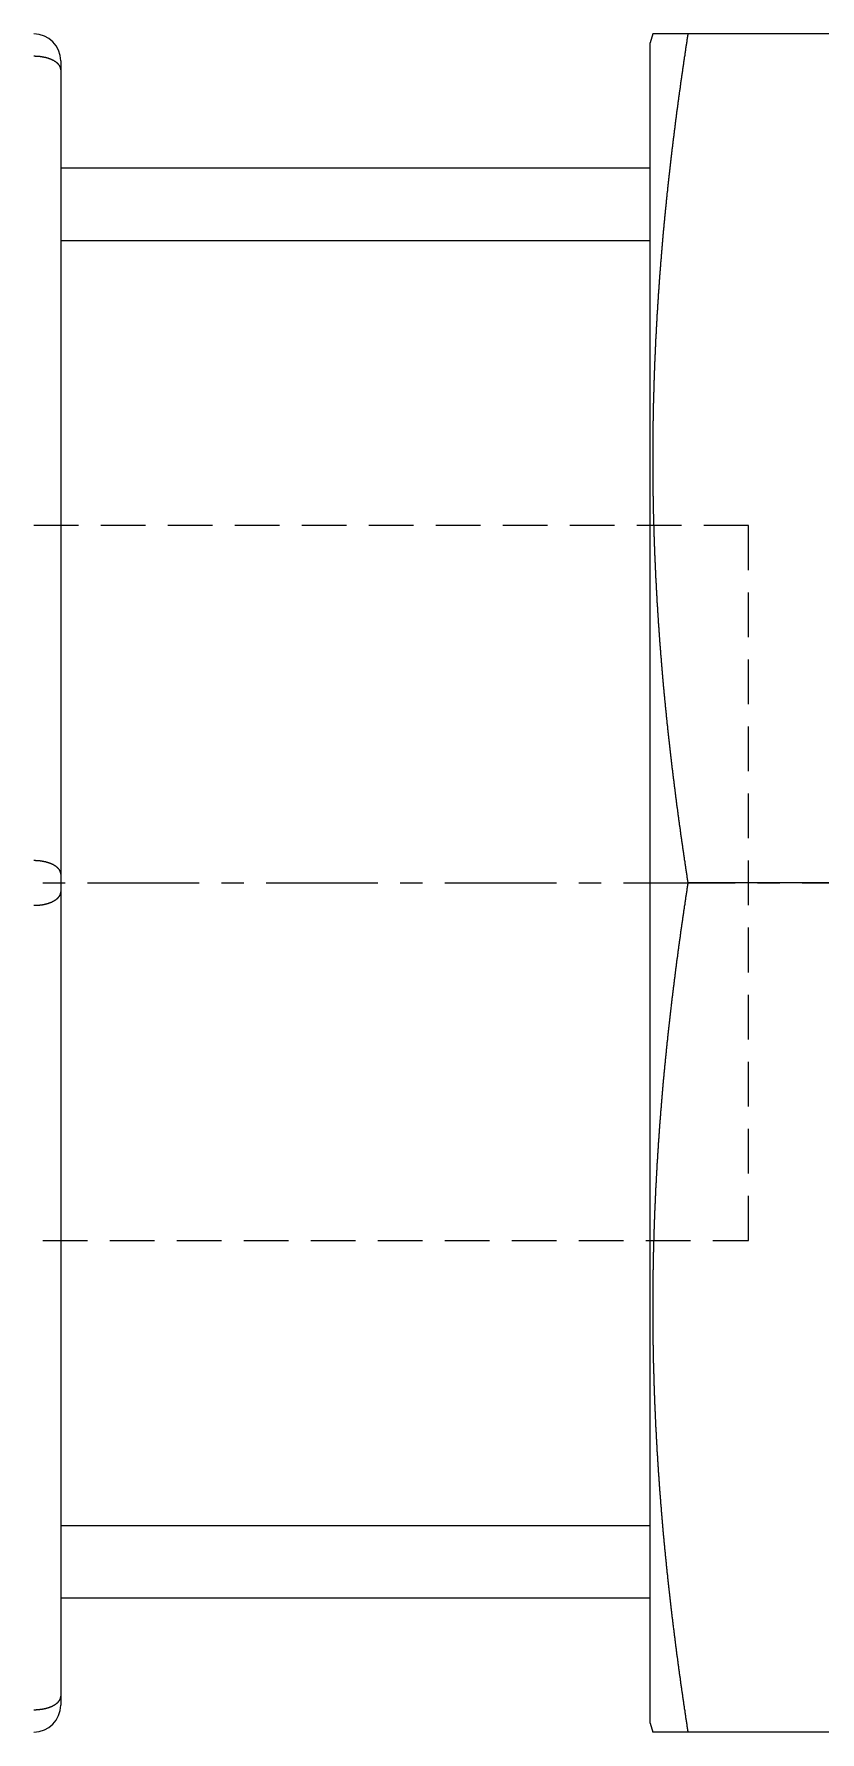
# Model space of a CAD drawing. Extents: x 4.5 to 90.9, y -19.2 to 68.3.
# Drawn here: x 32.51 to 41.31, y 49.34 to 68.34 of the extents above; entities that cross this region are included whole.
import ezdxf

# ---------------------------------------------------------------- set-up
doc = ezdxf.new("R2010")
doc.units = 0
doc.linetypes.add('CENTER', pattern=[2, 1.25, -0.25, 0.25, -0.25])
doc.linetypes.add('DASHED', pattern=[0.75, 0.5, -0.25])
doc.layers.get('0').update_dxf_attribs({"linetype": 'CONTINUOUS'})
doc.layers.add('CENTER', color=1, linetype='CENTER')

msp = doc.modelspace()

# ---------------------------------------------------------------- linework, layer by layer
at = {"color": 7, "linetype": 'CONTINUOUS'}
for p, q in [((39.438, 68.339), (39.411, 68.239)), ((39.411, 49.439), (39.411, 68.239)), ((45.385, 68.339), (39.438, 68.339)), ((32.811, 68.039), (32.811, 49.639)), ((39.411, 66.839), (32.811, 66.839)), ((44.991, 58.839), (39.832, 58.839)), ((32.811, 50.839), (39.411, 50.839)), ((39.411, 49.439), (39.438, 49.339)), ((45.385, 49.339), (39.438, 49.339))]:
    msp.add_line(p, q, dxfattribs=at)
at = {"color": 3, "linetype": 'CONTINUOUS'}
for p, q in [((32.811, 66.027), (39.411, 66.027)), ((32.811, 51.651), (39.411, 51.651))]:
    msp.add_line(p, q, dxfattribs=at)
at = {"color": 3, "linetype": 'DASHED'}
for p, q in [((40.511, 62.839), (22.111, 62.839)), ((40.511, 54.839), (40.511, 62.839)), ((22.111, 54.839), (40.511, 54.839))]:
    msp.add_line(p, q, dxfattribs=at)
at = {"color": 7}
for points in [[(39.832, 68.339, 0), (39.83, 68.328, 0), (39.829, 68.317, 0), (39.827, 68.306, 0), (39.825, 68.295, 0), (39.824, 68.284, 0), (39.822, 68.273, 0), (39.82, 68.262, 0), (39.819, 68.251, 0), (39.817, 68.24, 0), (39.815, 68.23, 0), (39.814, 68.219, 0), (39.812, 68.208, 0), (39.81, 68.197, 0), (39.809, 68.186, 0), (39.807, 68.175, 0), (39.805, 68.164, 0), (39.804, 68.153, 0), (39.802, 68.142, 0), (39.8, 68.131, 0), (39.799, 68.12, 0), (39.797, 68.109, 0), (39.796, 68.098, 0), (39.794, 68.087, 0), (39.792, 68.076, 0), (39.791, 68.066, 0), (39.789, 68.055, 0), (39.788, 68.044, 0), (39.786, 68.033, 0), (39.784, 68.022, 0), (39.783, 68.011, 0), (39.781, 68, 0), (39.779, 67.989, 0), (39.778, 67.978, 0), (39.776, 67.967, 0), (39.775, 67.956, 0), (39.773, 67.945, 0), (39.772, 67.934, 0), (39.77, 67.923, 0), (39.768, 67.912, 0), (39.767, 67.901, 0), (39.765, 67.89, 0), (39.764, 67.879, 0), (39.762, 67.868, 0), (39.761, 67.858, 0), (39.759, 67.847, 0), (39.757, 67.836, 0), (39.756, 67.825, 0), (39.754, 67.814, 0), (39.753, 67.803, 0), (39.751, 67.792, 0), (39.75, 67.781, 0), (39.748, 67.77, 0), (39.747, 67.759, 0), (39.745, 67.748, 0), (39.744, 67.737, 0), (39.742, 67.726, 0), (39.74, 67.715, 0), (39.739, 67.704, 0), (39.737, 67.693, 0), (39.736, 67.682, 0), (39.734, 67.671, 0), (39.733, 67.66, 0), (39.731, 67.65, 0), (39.73, 67.638, 0), (39.728, 67.628, 0), (39.727, 67.617, 0), (39.725, 67.606, 0), (39.724, 67.595, 0), (39.722, 67.584, 0), (39.721, 67.573, 0), (39.719, 67.562, 0), (39.718, 67.551, 0), (39.717, 67.54, 0), (39.715, 67.529, 0), (39.714, 67.518, 0), (39.712, 67.507, 0), (39.711, 67.496, 0), (39.709, 67.485, 0), (39.708, 67.474, 0), (39.706, 67.463, 0), (39.705, 67.452, 0), (39.703, 67.441, 0), (39.702, 67.43, 0), (39.701, 67.419, 0), (39.699, 67.408, 0), (39.698, 67.397, 0), (39.696, 67.386, 0), (39.695, 67.376, 0), (39.694, 67.365, 0), (39.692, 67.354, 0), (39.691, 67.343, 0), (39.689, 67.332, 0), (39.688, 67.321, 0), (39.687, 67.31, 0), (39.685, 67.299, 0), (39.684, 67.288, 0), (39.682, 67.277, 0), (39.681, 67.266, 0), (39.68, 67.255, 0), (39.678, 67.244, 0), (39.677, 67.233, 0), (39.675, 67.222, 0), (39.674, 67.211, 0), (39.673, 67.2, 0), (39.671, 67.189, 0), (39.67, 67.178, 0), (39.669, 67.167, 0), (39.667, 67.156, 0), (39.666, 67.145, 0), (39.665, 67.134, 0), (39.663, 67.123, 0), (39.662, 67.112, 0), (39.661, 67.101, 0), (39.659, 67.09, 0), (39.658, 67.079, 0), (39.657, 67.068, 0), (39.655, 67.057, 0), (39.654, 67.046, 0), (39.653, 67.035, 0), (39.651, 67.024, 0), (39.65, 67.013, 0), (39.649, 67.002, 0), (39.647, 66.991, 0), (39.646, 66.98, 0), (39.645, 66.969, 0), (39.644, 66.959, 0), (39.642, 66.948, 0), (39.641, 66.936, 0), (39.64, 66.925, 0), (39.638, 66.915, 0), (39.637, 66.904, 0), (39.636, 66.893, 0), (39.635, 66.882, 0), (39.633, 66.871, 0), (39.632, 66.86, 0), (39.631, 66.849, 0), (39.63, 66.838, 0), (39.628, 66.827, 0), (39.627, 66.816, 0), (39.626, 66.805, 0), (39.625, 66.794, 0), (39.623, 66.783, 0), (39.622, 66.772, 0), (39.621, 66.761, 0), (39.62, 66.75, 0), (39.618, 66.739, 0), (39.617, 66.728, 0), (39.616, 66.717, 0), (39.615, 66.706, 0), (39.614, 66.695, 0), (39.612, 66.684, 0), (39.611, 66.673, 0), (39.61, 66.662, 0), (39.609, 66.651, 0), (39.608, 66.64, 0), (39.606, 66.629, 0), (39.605, 66.618, 0), (39.604, 66.607, 0), (39.603, 66.596, 0), (39.602, 66.585, 0), (39.601, 66.574, 0), (39.599, 66.563, 0), (39.598, 66.552, 0), (39.597, 66.541, 0), (39.596, 66.53, 0), (39.595, 66.519, 0), (39.594, 66.508, 0), (39.593, 66.497, 0), (39.592, 66.486, 0), (39.59, 66.475, 0), (39.589, 66.464, 0), (39.588, 66.453, 0), (39.587, 66.442, 0), (39.586, 66.431, 0), (39.585, 66.42, 0), (39.584, 66.409, 0), (39.583, 66.398, 0), (39.581, 66.387, 0), (39.58, 66.376, 0), (39.579, 66.365, 0), (39.578, 66.354, 0), (39.577, 66.343, 0), (39.576, 66.332, 0), (39.575, 66.321, 0), (39.574, 66.31, 0), (39.573, 66.299, 0), (39.572, 66.288, 0), (39.571, 66.277, 0), (39.57, 66.266, 0), (39.569, 66.255, 0), (39.568, 66.244, 0), (39.566, 66.233, 0), (39.566, 66.222, 0), (39.564, 66.211, 0), (39.563, 66.2, 0), (39.562, 66.189, 0), (39.561, 66.178, 0), (39.56, 66.167, 0), (39.559, 66.156, 0), (39.558, 66.145, 0), (39.557, 66.134, 0), (39.556, 66.123, 0), (39.555, 66.112, 0), (39.554, 66.101, 0), (39.553, 66.09, 0), (39.552, 66.079, 0), (39.551, 66.068, 0), (39.55, 66.057, 0), (39.549, 66.046, 0), (39.548, 66.035, 0), (39.547, 66.024, 0), (39.547, 66.013, 0), (39.545, 66.002, 0), (39.544, 65.991, 0), (39.544, 65.98, 0), (39.543, 65.969, 0), (39.542, 65.957, 0), (39.541, 65.947, 0), (39.54, 65.936, 0), (39.539, 65.924, 0), (39.538, 65.913, 0), (39.537, 65.902, 0), (39.536, 65.891, 0), (39.535, 65.88, 0), (39.534, 65.869, 0), (39.533, 65.858, 0), (39.532, 65.847, 0), (39.532, 65.836, 0), (39.531, 65.825, 0), (39.53, 65.814, 0), (39.529, 65.803, 0), (39.528, 65.792, 0), (39.527, 65.781, 0), (39.526, 65.77, 0), (39.525, 65.759, 0), (39.525, 65.748, 0), (39.524, 65.737, 0), (39.523, 65.726, 0), (39.522, 65.715, 0), (39.521, 65.704, 0), (39.52, 65.693, 0), (39.519, 65.682, 0), (39.519, 65.671, 0), (39.518, 65.66, 0), (39.517, 65.649, 0), (39.516, 65.638, 0), (39.515, 65.627, 0), (39.514, 65.616, 0), (39.514, 65.605, 0), (39.513, 65.594, 0), (39.512, 65.583, 0), (39.511, 65.572, 0), (39.51, 65.561, 0), (39.51, 65.55, 0), (39.509, 65.539, 0), (39.508, 65.528, 0), (39.507, 65.517, 0), (39.506, 65.505, 0), (39.506, 65.495, 0), (39.505, 65.484, 0), (39.504, 65.472, 0), (39.503, 65.461, 0), (39.503, 65.45, 0), (39.502, 65.439, 0), (39.501, 65.428, 0), (39.5, 65.417, 0), (39.5, 65.406, 0), (39.499, 65.395, 0), (39.498, 65.384, 0), (39.498, 65.373, 0), (39.497, 65.362, 0), (39.496, 65.351, 0), (39.495, 65.34, 0), (39.495, 65.329, 0), (39.494, 65.318, 0), (39.493, 65.307, 0), (39.492, 65.296, 0), (39.492, 65.285, 0), (39.491, 65.274, 0), (39.49, 65.263, 0), (39.49, 65.252, 0), (39.489, 65.241, 0), (39.488, 65.23, 0), (39.488, 65.219, 0), (39.487, 65.208, 0), (39.486, 65.197, 0), (39.486, 65.186, 0), (39.485, 65.174, 0), (39.484, 65.163, 0), (39.484, 65.152, 0), (39.483, 65.141, 0), (39.483, 65.13, 0), (39.482, 65.119, 0), (39.481, 65.108, 0), (39.481, 65.097, 0), (39.48, 65.086, 0), (39.48, 65.075, 0), (39.479, 65.064, 0), (39.478, 65.053, 0), (39.478, 65.042, 0), (39.477, 65.031, 0), (39.477, 65.02, 0), (39.476, 65.009, 0), (39.475, 64.998, 0), (39.475, 64.987, 0), (39.474, 64.976, 0), (39.474, 64.965, 0), (39.473, 64.954, 0), (39.472, 64.943, 0), (39.472, 64.932, 0), (39.471, 64.921, 0), (39.471, 64.909, 0), (39.47, 64.898, 0), (39.47, 64.888, 0), (39.469, 64.876, 0), (39.469, 64.865, 0), (39.468, 64.854, 0), (39.468, 64.843, 0), (39.467, 64.832, 0), (39.467, 64.821, 0), (39.466, 64.81, 0), (39.466, 64.799, 0), (39.465, 64.788, 0), (39.465, 64.777, 0), (39.464, 64.766, 0), (39.464, 64.755, 0), (39.463, 64.744, 0), (39.463, 64.733, 0), (39.462, 64.722, 0), (39.462, 64.711, 0), (39.461, 64.7, 0), (39.461, 64.689, 0), (39.461, 64.678, 0), (39.46, 64.666, 0), (39.46, 64.656, 0), (39.459, 64.644, 0), (39.459, 64.633, 0), (39.458, 64.622, 0), (39.458, 64.611, 0), (39.458, 64.6, 0), (39.457, 64.589, 0), (39.457, 64.578, 0), (39.456, 64.567, 0), (39.456, 64.556, 0), (39.455, 64.545, 0), (39.455, 64.534, 0), (39.455, 64.523, 0), (39.454, 64.512, 0), (39.454, 64.501, 0), (39.453, 64.49, 0), (39.453, 64.479, 0), (39.453, 64.468, 0), (39.452, 64.457, 0), (39.452, 64.445, 0), (39.452, 64.434, 0), (39.451, 64.423, 0), (39.451, 64.412, 0), (39.451, 64.401, 0), (39.45, 64.39, 0), (39.45, 64.379, 0), (39.45, 64.368, 0), (39.449, 64.357, 0), (39.449, 64.346, 0), (39.449, 64.335, 0), (39.448, 64.324, 0), (39.448, 64.313, 0), (39.448, 64.302, 0), (39.447, 64.291, 0), (39.447, 64.28, 0), (39.447, 64.269, 0), (39.447, 64.258, 0), (39.446, 64.247, 0), (39.446, 64.236, 0), (39.446, 64.225, 0), (39.446, 64.213, 0), (39.445, 64.202, 0), (39.445, 64.191, 0), (39.445, 64.18, 0), (39.445, 64.169, 0), (39.444, 64.158, 0), (39.444, 64.147, 0), (39.444, 64.136, 0), (39.444, 64.125, 0), (39.444, 64.114, 0), (39.443, 64.103, 0), (39.443, 64.092, 0), (39.443, 64.081, 0), (39.443, 64.07, 0), (39.442, 64.059, 0), (39.442, 64.048, 0), (39.442, 64.037, 0), (39.442, 64.025, 0), (39.442, 64.014, 0), (39.441, 64.003, 0), (39.441, 63.992, 0), (39.441, 63.981, 0), (39.441, 63.97, 0), (39.441, 63.959, 0), (39.441, 63.948, 0), (39.441, 63.937, 0), (39.44, 63.926, 0), (39.44, 63.915, 0), (39.44, 63.904, 0), (39.44, 63.893, 0), (39.44, 63.882, 0), (39.44, 63.871, 0), (39.44, 63.86, 0), (39.44, 63.849, 0), (39.439, 63.837, 0), (39.439, 63.827, 0), (39.439, 63.815, 0), (39.439, 63.804, 0), (39.439, 63.793, 0), (39.439, 63.782, 0), (39.439, 63.771, 0), (39.439, 63.76, 0), (39.439, 63.749, 0), (39.439, 63.738, 0), (39.439, 63.727, 0), (39.439, 63.716, 0), (39.438, 63.705, 0), (39.438, 63.694, 0), (39.438, 63.683, 0), (39.438, 63.672, 0), (39.438, 63.661, 0), (39.438, 63.65, 0), (39.438, 63.639, 0), (39.438, 63.627, 0), (39.438, 63.616, 0), (39.438, 63.605, 0), (39.438, 63.594, 0), (39.438, 63.583, 0), (39.438, 63.572, 0), (39.438, 63.561, 0), (39.438, 63.55, 0), (39.438, 63.539, 0), (39.438, 63.528, 0), (39.438, 63.517, 0), (39.438, 63.506, 0), (39.438, 63.495, 0), (39.438, 63.484, 0), (39.438, 63.473, 0), (39.439, 63.462, 0), (39.439, 63.451, 0), (39.439, 63.44, 0), (39.439, 63.428, 0), (39.439, 63.417, 0), (39.439, 63.406, 0), (39.439, 63.395, 0), (39.439, 63.384, 0), (39.439, 63.373, 0), (39.439, 63.362, 0), (39.439, 63.351, 0), (39.439, 63.34, 0), (39.44, 63.329, 0), (39.44, 63.318, 0), (39.44, 63.307, 0), (39.44, 63.296, 0), (39.44, 63.285, 0), (39.44, 63.274, 0), (39.44, 63.263, 0), (39.44, 63.252, 0), (39.441, 63.24, 0), (39.441, 63.229, 0), (39.441, 63.218, 0), (39.441, 63.207, 0), (39.441, 63.196, 0), (39.441, 63.185, 0), (39.441, 63.174, 0), (39.442, 63.163, 0), (39.442, 63.152, 0), (39.442, 63.141, 0), (39.442, 63.13, 0), (39.442, 63.119, 0), (39.443, 63.108, 0), (39.443, 63.097, 0), (39.443, 63.086, 0), (39.443, 63.075, 0), (39.444, 63.064, 0), (39.444, 63.053, 0), (39.444, 63.041, 0), (39.444, 63.03, 0), (39.444, 63.019, 0), (39.445, 63.008, 0), (39.445, 62.997, 0), (39.445, 62.986, 0), (39.445, 62.975, 0), (39.446, 62.964, 0), (39.446, 62.953, 0), (39.446, 62.942, 0), (39.446, 62.931, 0), (39.447, 62.92, 0), (39.447, 62.909, 0), (39.447, 62.898, 0), (39.448, 62.887, 0), (39.448, 62.876, 0), (39.448, 62.865, 0), (39.448, 62.854, 0), (39.449, 62.843, 0), (39.449, 62.831, 0), (39.449, 62.82, 0), (39.45, 62.809, 0), (39.45, 62.798, 0), (39.45, 62.787, 0), (39.451, 62.776, 0), (39.451, 62.765, 0), (39.451, 62.754, 0), (39.452, 62.743, 0), (39.452, 62.732, 0), (39.452, 62.721, 0), (39.453, 62.71, 0), (39.453, 62.699, 0), (39.453, 62.688, 0), (39.454, 62.677, 0), (39.454, 62.666, 0), (39.455, 62.655, 0), (39.455, 62.644, 0), (39.455, 62.633, 0), (39.456, 62.621, 0), (39.456, 62.61, 0), (39.457, 62.599, 0), (39.457, 62.588, 0), (39.458, 62.577, 0), (39.458, 62.566, 0), (39.458, 62.555, 0), (39.459, 62.544, 0), (39.459, 62.533, 0), (39.46, 62.522, 0), (39.46, 62.511, 0), (39.461, 62.5, 0), (39.461, 62.489, 0), (39.461, 62.478, 0), (39.462, 62.467, 0), (39.462, 62.456, 0), (39.463, 62.445, 0), (39.463, 62.434, 0), (39.464, 62.423, 0), (39.464, 62.412, 0), (39.465, 62.401, 0), (39.465, 62.389, 0), (39.466, 62.378, 0), (39.466, 62.367, 0), (39.467, 62.356, 0), (39.467, 62.345, 0), (39.468, 62.334, 0), (39.468, 62.323, 0), (39.469, 62.312, 0), (39.469, 62.301, 0), (39.47, 62.29, 0), (39.47, 62.279, 0), (39.471, 62.268, 0), (39.471, 62.257, 0), (39.472, 62.246, 0), (39.472, 62.235, 0), (39.473, 62.224, 0), (39.474, 62.213, 0), (39.474, 62.202, 0), (39.475, 62.191, 0), (39.475, 62.18, 0), (39.476, 62.169, 0), (39.477, 62.158, 0), (39.477, 62.147, 0), (39.478, 62.136, 0), (39.478, 62.124, 0), (39.479, 62.113, 0), (39.48, 62.102, 0), (39.48, 62.091, 0), (39.481, 62.08, 0), (39.481, 62.069, 0), (39.482, 62.058, 0), (39.483, 62.047, 0), (39.483, 62.036, 0), (39.484, 62.025, 0), (39.484, 62.014, 0), (39.485, 62.003, 0), (39.486, 61.992, 0), (39.486, 61.981, 0), (39.487, 61.97, 0), (39.488, 61.959, 0), (39.488, 61.948, 0), (39.489, 61.937, 0), (39.49, 61.926, 0), (39.49, 61.915, 0), (39.491, 61.904, 0), (39.492, 61.893, 0), (39.492, 61.882, 0), (39.493, 61.871, 0), (39.494, 61.859, 0), (39.495, 61.849, 0), (39.495, 61.837, 0), (39.496, 61.826, 0), (39.497, 61.815, 0), (39.498, 61.804, 0), (39.498, 61.793, 0), (39.499, 61.782, 0), (39.5, 61.771, 0), (39.5, 61.76, 0), (39.501, 61.749, 0), (39.502, 61.738, 0), (39.503, 61.727, 0), (39.503, 61.716, 0), (39.504, 61.705, 0), (39.505, 61.694, 0), (39.506, 61.683, 0), (39.507, 61.672, 0), (39.507, 61.661, 0), (39.508, 61.65, 0), (39.509, 61.639, 0), (39.51, 61.628, 0), (39.51, 61.617, 0), (39.511, 61.606, 0), (39.512, 61.595, 0), (39.513, 61.584, 0), (39.514, 61.573, 0), (39.514, 61.562, 0), (39.515, 61.551, 0), (39.516, 61.54, 0), (39.517, 61.529, 0), (39.518, 61.518, 0), (39.519, 61.507, 0), (39.519, 61.495, 0), (39.52, 61.484, 0), (39.521, 61.474, 0), (39.522, 61.462, 0), (39.523, 61.451, 0), (39.524, 61.44, 0), (39.525, 61.429, 0), (39.525, 61.418, 0), (39.526, 61.407, 0), (39.527, 61.396, 0), (39.528, 61.385, 0), (39.529, 61.374, 0), (39.53, 61.363, 0), (39.531, 61.352, 0), (39.532, 61.341, 0), (39.532, 61.33, 0), (39.533, 61.319, 0), (39.534, 61.308, 0), (39.535, 61.297, 0), (39.536, 61.286, 0), (39.537, 61.275, 0), (39.538, 61.264, 0), (39.539, 61.253, 0), (39.54, 61.242, 0), (39.541, 61.231, 0), (39.542, 61.22, 0), (39.543, 61.209, 0), (39.544, 61.198, 0), (39.544, 61.187, 0), (39.545, 61.176, 0), (39.547, 61.165, 0), (39.547, 61.154, 0), (39.548, 61.143, 0), (39.549, 61.132, 0), (39.55, 61.121, 0), (39.551, 61.11, 0), (39.552, 61.099, 0), (39.553, 61.088, 0), (39.554, 61.077, 0), (39.555, 61.066, 0), (39.556, 61.055, 0), (39.557, 61.044, 0), (39.558, 61.033, 0), (39.559, 61.022, 0), (39.56, 61.011, 0), (39.561, 61, 0), (39.562, 60.989, 0), (39.563, 60.978, 0), (39.564, 60.967, 0), (39.566, 60.956, 0), (39.566, 60.945, 0), (39.568, 60.934, 0), (39.569, 60.923, 0), (39.57, 60.912, 0), (39.571, 60.901, 0), (39.572, 60.89, 0), (39.573, 60.879, 0), (39.574, 60.868, 0), (39.575, 60.857, 0), (39.576, 60.846, 0), (39.577, 60.835, 0), (39.578, 60.824, 0), (39.579, 60.813, 0), (39.58, 60.802, 0), (39.581, 60.791, 0), (39.583, 60.78, 0), (39.584, 60.769, 0), (39.585, 60.758, 0), (39.586, 60.747, 0), (39.587, 60.736, 0), (39.588, 60.725, 0), (39.589, 60.714, 0), (39.59, 60.703, 0), (39.592, 60.692, 0), (39.593, 60.681, 0), (39.594, 60.67, 0), (39.595, 60.659, 0), (39.596, 60.648, 0), (39.597, 60.637, 0), (39.598, 60.626, 0), (39.599, 60.615, 0), (39.601, 60.604, 0), (39.602, 60.593, 0), (39.603, 60.582, 0), (39.604, 60.571, 0), (39.605, 60.56, 0), (39.606, 60.549, 0), (39.608, 60.538, 0), (39.609, 60.527, 0), (39.61, 60.516, 0), (39.611, 60.505, 0), (39.612, 60.494, 0), (39.614, 60.483, 0), (39.615, 60.472, 0), (39.616, 60.461, 0), (39.617, 60.45, 0), (39.618, 60.439, 0), (39.62, 60.428, 0), (39.621, 60.417, 0), (39.622, 60.406, 0), (39.623, 60.395, 0), (39.625, 60.384, 0), (39.626, 60.373, 0), (39.627, 60.362, 0), (39.628, 60.351, 0), (39.63, 60.34, 0), (39.631, 60.329, 0), (39.632, 60.318, 0), (39.633, 60.307, 0), (39.635, 60.296, 0), (39.636, 60.285, 0), (39.637, 60.274, 0), (39.638, 60.263, 0), (39.64, 60.252, 0), (39.641, 60.241, 0), (39.642, 60.23, 0), (39.644, 60.219, 0), (39.645, 60.208, 0), (39.646, 60.197, 0), (39.647, 60.186, 0), (39.649, 60.175, 0), (39.65, 60.164, 0), (39.651, 60.153, 0), (39.653, 60.142, 0), (39.654, 60.131, 0), (39.655, 60.12, 0), (39.657, 60.109, 0), (39.658, 60.098, 0), (39.659, 60.087, 0), (39.661, 60.076, 0), (39.662, 60.065, 0), (39.663, 60.054, 0), (39.665, 60.043, 0), (39.666, 60.032, 0), (39.667, 60.021, 0), (39.669, 60.011, 0), (39.67, 59.999, 0), (39.671, 59.989, 0), (39.673, 59.977, 0), (39.674, 59.967, 0), (39.675, 59.956, 0), (39.677, 59.945, 0), (39.678, 59.934, 0), (39.68, 59.923, 0), (39.681, 59.912, 0), (39.682, 59.901, 0), (39.684, 59.89, 0), (39.685, 59.879, 0), (39.687, 59.868, 0), (39.688, 59.857, 0), (39.689, 59.846, 0), (39.691, 59.835, 0), (39.692, 59.824, 0), (39.694, 59.813, 0), (39.695, 59.802, 0), (39.696, 59.791, 0), (39.698, 59.78, 0), (39.699, 59.769, 0), (39.701, 59.758, 0), (39.702, 59.747, 0), (39.703, 59.736, 0), (39.705, 59.725, 0), (39.706, 59.714, 0), (39.708, 59.703, 0), (39.709, 59.692, 0), (39.711, 59.681, 0), (39.712, 59.67, 0), (39.714, 59.66, 0), (39.715, 59.649, 0), (39.717, 59.638, 0), (39.718, 59.627, 0), (39.72, 59.616, 0), (39.721, 59.605, 0), (39.722, 59.594, 0), (39.724, 59.583, 0), (39.725, 59.572, 0), (39.727, 59.561, 0), (39.728, 59.55, 0), (39.73, 59.539, 0), (39.731, 59.528, 0), (39.733, 59.517, 0), (39.734, 59.506, 0), (39.736, 59.495, 0), (39.737, 59.484, 0), (39.739, 59.473, 0), (39.74, 59.462, 0), (39.742, 59.451, 0), (39.744, 59.44, 0), (39.745, 59.429, 0), (39.747, 59.419, 0), (39.748, 59.408, 0), (39.75, 59.397, 0), (39.751, 59.386, 0), (39.753, 59.375, 0), (39.754, 59.364, 0), (39.756, 59.353, 0), (39.757, 59.342, 0), (39.759, 59.331, 0), (39.761, 59.32, 0), (39.762, 59.309, 0), (39.764, 59.298, 0), (39.765, 59.287, 0), (39.767, 59.276, 0), (39.768, 59.265, 0), (39.77, 59.254, 0), (39.772, 59.243, 0), (39.773, 59.232, 0), (39.775, 59.221, 0), (39.776, 59.211, 0), (39.778, 59.2, 0), (39.779, 59.189, 0), (39.781, 59.178, 0), (39.783, 59.167, 0), (39.784, 59.156, 0), (39.786, 59.145, 0), (39.788, 59.134, 0), (39.789, 59.123, 0), (39.791, 59.112, 0), (39.792, 59.101, 0), (39.794, 59.09, 0), (39.796, 59.079, 0), (39.797, 59.068, 0), (39.799, 59.057, 0), (39.8, 59.047, 0), (39.802, 59.035, 0), (39.804, 59.025, 0), (39.805, 59.014, 0), (39.807, 59.003, 0), (39.809, 58.992, 0), (39.81, 58.981, 0), (39.812, 58.97, 0), (39.814, 58.959, 0), (39.815, 58.948, 0), (39.817, 58.937, 0), (39.819, 58.926, 0), (39.82, 58.915, 0), (39.822, 58.904, 0), (39.824, 58.893, 0), (39.825, 58.883, 0), (39.827, 58.871, 0), (39.829, 58.861, 0), (39.83, 58.85, 0), (39.832, 58.839, 0)], [(39.832, 58.839, 0), (39.83, 58.828, 0), (39.829, 58.817, 0), (39.827, 58.806, 0), (39.825, 58.795, 0), (39.824, 58.784, 0), (39.822, 58.773, 0), (39.82, 58.762, 0), (39.819, 58.751, 0), (39.817, 58.74, 0), (39.815, 58.73, 0), (39.814, 58.718, 0), (39.812, 58.708, 0), (39.81, 58.697, 0), (39.809, 58.686, 0), (39.807, 58.675, 0), (39.805, 58.664, 0), (39.804, 58.653, 0), (39.802, 58.642, 0), (39.8, 58.631, 0), (39.799, 58.62, 0), (39.797, 58.609, 0), (39.796, 58.598, 0), (39.794, 58.587, 0), (39.792, 58.576, 0), (39.791, 58.566, 0), (39.789, 58.554, 0), (39.788, 58.544, 0), (39.786, 58.533, 0), (39.784, 58.522, 0), (39.783, 58.511, 0), (39.781, 58.5, 0), (39.779, 58.489, 0), (39.778, 58.478, 0), (39.776, 58.467, 0), (39.775, 58.456, 0), (39.773, 58.445, 0), (39.772, 58.434, 0), (39.77, 58.423, 0), (39.768, 58.412, 0), (39.767, 58.401, 0), (39.765, 58.39, 0), (39.764, 58.379, 0), (39.762, 58.368, 0), (39.761, 58.358, 0), (39.759, 58.347, 0), (39.757, 58.336, 0), (39.756, 58.325, 0), (39.754, 58.314, 0), (39.753, 58.303, 0), (39.751, 58.292, 0), (39.75, 58.281, 0), (39.748, 58.27, 0), (39.747, 58.259, 0), (39.745, 58.248, 0), (39.744, 58.237, 0), (39.742, 58.226, 0), (39.74, 58.215, 0), (39.739, 58.204, 0), (39.737, 58.193, 0), (39.736, 58.182, 0), (39.734, 58.171, 0), (39.733, 58.16, 0), (39.731, 58.15, 0), (39.73, 58.139, 0), (39.728, 58.128, 0), (39.727, 58.117, 0), (39.725, 58.106, 0), (39.724, 58.095, 0), (39.722, 58.084, 0), (39.721, 58.073, 0), (39.719, 58.062, 0), (39.718, 58.051, 0), (39.717, 58.04, 0), (39.715, 58.029, 0), (39.714, 58.018, 0), (39.712, 58.007, 0), (39.711, 57.996, 0), (39.709, 57.985, 0), (39.708, 57.974, 0), (39.706, 57.963, 0), (39.705, 57.952, 0), (39.703, 57.941, 0), (39.702, 57.93, 0), (39.701, 57.919, 0), (39.699, 57.908, 0), (39.698, 57.897, 0), (39.696, 57.886, 0), (39.695, 57.876, 0), (39.694, 57.864, 0), (39.692, 57.854, 0), (39.691, 57.843, 0), (39.689, 57.832, 0), (39.688, 57.821, 0), (39.687, 57.81, 0), (39.685, 57.799, 0), (39.684, 57.788, 0), (39.682, 57.777, 0), (39.681, 57.766, 0), (39.68, 57.755, 0), (39.678, 57.744, 0), (39.677, 57.733, 0), (39.675, 57.722, 0), (39.674, 57.711, 0), (39.673, 57.7, 0), (39.671, 57.689, 0), (39.67, 57.678, 0), (39.669, 57.667, 0), (39.667, 57.656, 0), (39.666, 57.645, 0), (39.665, 57.634, 0), (39.663, 57.623, 0), (39.662, 57.612, 0), (39.661, 57.601, 0), (39.659, 57.59, 0), (39.658, 57.579, 0), (39.657, 57.568, 0), (39.655, 57.557, 0), (39.654, 57.546, 0), (39.653, 57.535, 0), (39.651, 57.524, 0), (39.65, 57.513, 0), (39.649, 57.502, 0), (39.647, 57.491, 0), (39.646, 57.48, 0), (39.645, 57.469, 0), (39.644, 57.459, 0), (39.642, 57.447, 0), (39.641, 57.437, 0), (39.64, 57.425, 0), (39.638, 57.415, 0), (39.637, 57.404, 0), (39.636, 57.393, 0), (39.635, 57.382, 0), (39.633, 57.371, 0), (39.632, 57.36, 0), (39.631, 57.349, 0), (39.63, 57.338, 0), (39.628, 57.327, 0), (39.627, 57.316, 0), (39.626, 57.305, 0), (39.625, 57.294, 0), (39.623, 57.283, 0), (39.622, 57.272, 0), (39.621, 57.261, 0), (39.62, 57.25, 0), (39.618, 57.239, 0), (39.617, 57.228, 0), (39.616, 57.217, 0), (39.615, 57.206, 0), (39.614, 57.195, 0), (39.612, 57.184, 0), (39.611, 57.173, 0), (39.61, 57.162, 0), (39.609, 57.151, 0), (39.608, 57.14, 0), (39.606, 57.129, 0), (39.605, 57.118, 0), (39.604, 57.107, 0), (39.603, 57.096, 0), (39.602, 57.085, 0), (39.601, 57.074, 0), (39.599, 57.063, 0), (39.598, 57.052, 0), (39.597, 57.041, 0), (39.596, 57.03, 0), (39.595, 57.019, 0), (39.594, 57.008, 0), (39.593, 56.997, 0), (39.592, 56.986, 0), (39.59, 56.975, 0), (39.589, 56.964, 0), (39.588, 56.953, 0), (39.587, 56.942, 0), (39.586, 56.931, 0), (39.585, 56.92, 0), (39.584, 56.909, 0), (39.583, 56.898, 0), (39.581, 56.887, 0), (39.58, 56.876, 0), (39.579, 56.865, 0), (39.578, 56.854, 0), (39.577, 56.843, 0), (39.576, 56.832, 0), (39.575, 56.821, 0), (39.574, 56.81, 0), (39.573, 56.799, 0), (39.572, 56.788, 0), (39.571, 56.777, 0), (39.57, 56.766, 0), (39.569, 56.755, 0), (39.568, 56.744, 0), (39.566, 56.733, 0), (39.566, 56.722, 0), (39.564, 56.711, 0), (39.563, 56.7, 0), (39.562, 56.689, 0), (39.561, 56.678, 0), (39.56, 56.667, 0), (39.559, 56.656, 0), (39.558, 56.645, 0), (39.557, 56.634, 0), (39.556, 56.623, 0), (39.555, 56.612, 0), (39.554, 56.601, 0), (39.553, 56.59, 0), (39.552, 56.579, 0), (39.551, 56.568, 0), (39.55, 56.557, 0), (39.549, 56.546, 0), (39.548, 56.535, 0), (39.547, 56.524, 0), (39.547, 56.513, 0), (39.545, 56.502, 0), (39.544, 56.491, 0), (39.544, 56.48, 0), (39.543, 56.468, 0), (39.542, 56.458, 0), (39.541, 56.447, 0), (39.54, 56.435, 0), (39.539, 56.425, 0), (39.538, 56.413, 0), (39.537, 56.402, 0), (39.536, 56.391, 0), (39.535, 56.38, 0), (39.534, 56.369, 0), (39.533, 56.358, 0), (39.532, 56.347, 0), (39.532, 56.336, 0), (39.531, 56.325, 0), (39.53, 56.314, 0), (39.529, 56.303, 0), (39.528, 56.292, 0), (39.527, 56.281, 0), (39.526, 56.27, 0), (39.525, 56.259, 0), (39.525, 56.248, 0), (39.524, 56.237, 0), (39.523, 56.226, 0), (39.522, 56.215, 0), (39.521, 56.204, 0), (39.52, 56.193, 0), (39.519, 56.182, 0), (39.519, 56.171, 0), (39.518, 56.16, 0), (39.517, 56.149, 0), (39.516, 56.138, 0), (39.515, 56.127, 0), (39.514, 56.116, 0), (39.514, 56.105, 0), (39.513, 56.094, 0), (39.512, 56.083, 0), (39.511, 56.072, 0), (39.51, 56.061, 0), (39.51, 56.05, 0), (39.509, 56.039, 0), (39.508, 56.028, 0), (39.507, 56.017, 0), (39.506, 56.005, 0), (39.506, 55.995, 0), (39.505, 55.983, 0), (39.504, 55.972, 0), (39.503, 55.961, 0), (39.503, 55.95, 0), (39.502, 55.939, 0), (39.501, 55.928, 0), (39.5, 55.917, 0), (39.5, 55.906, 0), (39.499, 55.895, 0), (39.498, 55.884, 0), (39.498, 55.873, 0), (39.497, 55.862, 0), (39.496, 55.851, 0), (39.495, 55.84, 0), (39.495, 55.829, 0), (39.494, 55.818, 0), (39.493, 55.807, 0), (39.492, 55.796, 0), (39.492, 55.785, 0), (39.491, 55.774, 0), (39.49, 55.763, 0), (39.49, 55.752, 0), (39.489, 55.741, 0), (39.488, 55.73, 0), (39.488, 55.719, 0), (39.487, 55.708, 0), (39.486, 55.697, 0), (39.486, 55.686, 0), (39.485, 55.675, 0), (39.484, 55.663, 0), (39.484, 55.652, 0), (39.483, 55.641, 0), (39.483, 55.63, 0), (39.482, 55.619, 0), (39.481, 55.608, 0), (39.481, 55.597, 0), (39.48, 55.586, 0), (39.48, 55.575, 0), (39.479, 55.564, 0), (39.478, 55.553, 0), (39.478, 55.542, 0), (39.477, 55.531, 0), (39.477, 55.52, 0), (39.476, 55.509, 0), (39.475, 55.498, 0), (39.475, 55.487, 0), (39.474, 55.476, 0), (39.474, 55.465, 0), (39.473, 55.454, 0), (39.472, 55.443, 0), (39.472, 55.432, 0), (39.471, 55.421, 0), (39.471, 55.41, 0), (39.47, 55.398, 0), (39.47, 55.388, 0), (39.469, 55.376, 0), (39.469, 55.365, 0), (39.468, 55.354, 0), (39.468, 55.343, 0), (39.467, 55.332, 0), (39.467, 55.321, 0), (39.466, 55.31, 0), (39.466, 55.299, 0), (39.465, 55.288, 0), (39.465, 55.277, 0), (39.464, 55.266, 0), (39.464, 55.255, 0), (39.463, 55.244, 0), (39.463, 55.233, 0), (39.462, 55.222, 0), (39.462, 55.211, 0), (39.461, 55.2, 0), (39.461, 55.189, 0), (39.461, 55.178, 0), (39.46, 55.166, 0), (39.46, 55.156, 0), (39.459, 55.144, 0), (39.459, 55.133, 0), (39.458, 55.122, 0), (39.458, 55.111, 0), (39.458, 55.1, 0), (39.457, 55.089, 0), (39.457, 55.078, 0), (39.456, 55.067, 0), (39.456, 55.056, 0), (39.455, 55.045, 0), (39.455, 55.034, 0), (39.455, 55.023, 0), (39.454, 55.012, 0), (39.454, 55.001, 0), (39.453, 54.99, 0), (39.453, 54.979, 0), (39.453, 54.968, 0), (39.452, 54.957, 0), (39.452, 54.946, 0), (39.452, 54.934, 0), (39.451, 54.923, 0), (39.451, 54.912, 0), (39.451, 54.901, 0), (39.45, 54.89, 0), (39.45, 54.879, 0), (39.45, 54.868, 0), (39.449, 54.857, 0), (39.449, 54.846, 0), (39.449, 54.835, 0), (39.448, 54.824, 0), (39.448, 54.813, 0), (39.448, 54.802, 0), (39.447, 54.791, 0), (39.447, 54.78, 0), (39.447, 54.769, 0), (39.447, 54.758, 0), (39.446, 54.747, 0), (39.446, 54.736, 0), (39.446, 54.724, 0), (39.446, 54.713, 0), (39.445, 54.702, 0), (39.445, 54.691, 0), (39.445, 54.68, 0), (39.445, 54.669, 0), (39.444, 54.658, 0), (39.444, 54.647, 0), (39.444, 54.636, 0), (39.444, 54.625, 0), (39.444, 54.614, 0), (39.443, 54.603, 0), (39.443, 54.592, 0), (39.443, 54.581, 0), (39.443, 54.57, 0), (39.442, 54.559, 0), (39.442, 54.548, 0), (39.442, 54.536, 0), (39.442, 54.526, 0), (39.442, 54.514, 0), (39.441, 54.503, 0), (39.441, 54.492, 0), (39.441, 54.481, 0), (39.441, 54.47, 0), (39.441, 54.459, 0), (39.441, 54.448, 0), (39.441, 54.437, 0), (39.44, 54.426, 0), (39.44, 54.415, 0), (39.44, 54.404, 0), (39.44, 54.393, 0), (39.44, 54.382, 0), (39.44, 54.371, 0), (39.44, 54.36, 0), (39.44, 54.349, 0), (39.439, 54.337, 0), (39.439, 54.327, 0), (39.439, 54.315, 0), (39.439, 54.304, 0), (39.439, 54.293, 0), (39.439, 54.282, 0), (39.439, 54.271, 0), (39.439, 54.26, 0), (39.439, 54.249, 0), (39.439, 54.238, 0), (39.439, 54.227, 0), (39.439, 54.216, 0), (39.438, 54.205, 0), (39.438, 54.194, 0), (39.438, 54.183, 0), (39.438, 54.172, 0), (39.438, 54.161, 0), (39.438, 54.15, 0), (39.438, 54.139, 0), (39.438, 54.127, 0), (39.438, 54.116, 0), (39.438, 54.105, 0), (39.438, 54.094, 0), (39.438, 54.083, 0), (39.438, 54.072, 0), (39.438, 54.061, 0), (39.438, 54.05, 0), (39.438, 54.039, 0), (39.438, 54.028, 0), (39.438, 54.017, 0), (39.438, 54.006, 0), (39.438, 53.995, 0), (39.438, 53.984, 0), (39.438, 53.973, 0), (39.439, 53.962, 0), (39.439, 53.951, 0), (39.439, 53.94, 0), (39.439, 53.928, 0), (39.439, 53.917, 0), (39.439, 53.906, 0), (39.439, 53.895, 0), (39.439, 53.884, 0), (39.439, 53.873, 0), (39.439, 53.862, 0), (39.439, 53.851, 0), (39.439, 53.84, 0), (39.44, 53.829, 0), (39.44, 53.818, 0), (39.44, 53.807, 0), (39.44, 53.796, 0), (39.44, 53.785, 0), (39.44, 53.774, 0), (39.44, 53.763, 0), (39.44, 53.752, 0), (39.441, 53.74, 0), (39.441, 53.729, 0), (39.441, 53.718, 0), (39.441, 53.707, 0), (39.441, 53.696, 0), (39.441, 53.685, 0), (39.441, 53.674, 0), (39.442, 53.663, 0), (39.442, 53.652, 0), (39.442, 53.641, 0), (39.442, 53.63, 0), (39.442, 53.619, 0), (39.443, 53.608, 0), (39.443, 53.597, 0), (39.443, 53.586, 0), (39.443, 53.575, 0), (39.444, 53.564, 0), (39.444, 53.553, 0), (39.444, 53.541, 0), (39.444, 53.53, 0), (39.444, 53.519, 0), (39.445, 53.508, 0), (39.445, 53.497, 0), (39.445, 53.486, 0), (39.445, 53.475, 0), (39.446, 53.464, 0), (39.446, 53.453, 0), (39.446, 53.442, 0), (39.446, 53.431, 0), (39.447, 53.42, 0), (39.447, 53.409, 0), (39.447, 53.398, 0), (39.448, 53.387, 0), (39.448, 53.376, 0), (39.448, 53.365, 0), (39.448, 53.354, 0), (39.449, 53.343, 0), (39.449, 53.331, 0), (39.449, 53.32, 0), (39.45, 53.309, 0), (39.45, 53.298, 0), (39.45, 53.287, 0), (39.451, 53.276, 0), (39.451, 53.265, 0), (39.451, 53.254, 0), (39.452, 53.243, 0), (39.452, 53.232, 0), (39.452, 53.221, 0), (39.453, 53.21, 0), (39.453, 53.199, 0), (39.453, 53.188, 0), (39.454, 53.177, 0), (39.454, 53.166, 0), (39.455, 53.155, 0), (39.455, 53.144, 0), (39.455, 53.133, 0), (39.456, 53.121, 0), (39.456, 53.11, 0), (39.457, 53.099, 0), (39.457, 53.088, 0), (39.458, 53.077, 0), (39.458, 53.066, 0), (39.458, 53.055, 0), (39.459, 53.044, 0), (39.459, 53.033, 0), (39.46, 53.022, 0), (39.46, 53.011, 0), (39.461, 53, 0), (39.461, 52.989, 0), (39.461, 52.978, 0), (39.462, 52.967, 0), (39.462, 52.956, 0), (39.463, 52.945, 0), (39.463, 52.934, 0), (39.464, 52.923, 0), (39.464, 52.912, 0), (39.465, 52.901, 0), (39.465, 52.889, 0), (39.466, 52.878, 0), (39.466, 52.867, 0), (39.467, 52.856, 0), (39.467, 52.845, 0), (39.468, 52.834, 0), (39.468, 52.823, 0), (39.469, 52.812, 0), (39.469, 52.801, 0), (39.47, 52.79, 0), (39.47, 52.779, 0), (39.471, 52.768, 0), (39.471, 52.757, 0), (39.472, 52.746, 0), (39.472, 52.735, 0), (39.473, 52.724, 0), (39.474, 52.713, 0), (39.474, 52.702, 0), (39.475, 52.691, 0), (39.475, 52.68, 0), (39.476, 52.669, 0), (39.477, 52.658, 0), (39.477, 52.647, 0), (39.478, 52.636, 0), (39.478, 52.624, 0), (39.479, 52.613, 0), (39.48, 52.602, 0), (39.48, 52.591, 0), (39.481, 52.58, 0), (39.481, 52.569, 0), (39.482, 52.558, 0), (39.483, 52.547, 0), (39.483, 52.536, 0), (39.484, 52.525, 0), (39.484, 52.514, 0), (39.485, 52.503, 0), (39.486, 52.492, 0), (39.486, 52.481, 0), (39.487, 52.47, 0), (39.488, 52.459, 0), (39.488, 52.448, 0), (39.489, 52.437, 0), (39.49, 52.426, 0), (39.49, 52.415, 0), (39.491, 52.404, 0), (39.492, 52.393, 0), (39.492, 52.382, 0), (39.493, 52.371, 0), (39.494, 52.359, 0), (39.495, 52.349, 0), (39.495, 52.337, 0), (39.496, 52.326, 0), (39.497, 52.315, 0), (39.498, 52.304, 0), (39.498, 52.293, 0), (39.499, 52.282, 0), (39.5, 52.271, 0), (39.5, 52.26, 0), (39.501, 52.249, 0), (39.502, 52.238, 0), (39.503, 52.227, 0), (39.503, 52.216, 0), (39.504, 52.205, 0), (39.505, 52.194, 0), (39.506, 52.183, 0), (39.507, 52.172, 0), (39.507, 52.161, 0), (39.508, 52.15, 0), (39.509, 52.139, 0), (39.51, 52.128, 0), (39.51, 52.117, 0), (39.511, 52.106, 0), (39.512, 52.095, 0), (39.513, 52.084, 0), (39.514, 52.073, 0), (39.514, 52.062, 0), (39.515, 52.051, 0), (39.516, 52.04, 0), (39.517, 52.029, 0), (39.518, 52.018, 0), (39.519, 52.007, 0), (39.519, 51.995, 0), (39.52, 51.984, 0), (39.521, 51.974, 0), (39.522, 51.962, 0), (39.523, 51.951, 0), (39.524, 51.94, 0), (39.525, 51.929, 0), (39.525, 51.918, 0), (39.526, 51.907, 0), (39.527, 51.896, 0), (39.528, 51.885, 0), (39.529, 51.874, 0), (39.53, 51.863, 0), (39.531, 51.852, 0), (39.532, 51.841, 0), (39.532, 51.83, 0), (39.533, 51.819, 0), (39.534, 51.808, 0), (39.535, 51.797, 0), (39.536, 51.786, 0), (39.537, 51.775, 0), (39.538, 51.764, 0), (39.539, 51.753, 0), (39.54, 51.742, 0), (39.541, 51.731, 0), (39.542, 51.72, 0), (39.543, 51.709, 0), (39.544, 51.698, 0), (39.544, 51.687, 0), (39.545, 51.676, 0), (39.547, 51.665, 0), (39.547, 51.654, 0), (39.548, 51.643, 0), (39.549, 51.632, 0), (39.55, 51.621, 0), (39.551, 51.61, 0), (39.552, 51.599, 0), (39.553, 51.588, 0), (39.554, 51.577, 0), (39.555, 51.566, 0), (39.556, 51.555, 0), (39.557, 51.544, 0), (39.558, 51.533, 0), (39.559, 51.522, 0), (39.56, 51.511, 0), (39.561, 51.5, 0), (39.562, 51.489, 0), (39.563, 51.478, 0), (39.564, 51.467, 0), (39.566, 51.456, 0), (39.566, 51.445, 0), (39.568, 51.434, 0), (39.569, 51.423, 0), (39.57, 51.412, 0), (39.571, 51.401, 0), (39.572, 51.39, 0), (39.573, 51.379, 0), (39.574, 51.368, 0), (39.575, 51.357, 0), (39.576, 51.346, 0), (39.577, 51.335, 0), (39.578, 51.324, 0), (39.579, 51.313, 0), (39.58, 51.302, 0), (39.581, 51.291, 0), (39.583, 51.28, 0), (39.584, 51.269, 0), (39.585, 51.258, 0), (39.586, 51.247, 0), (39.587, 51.236, 0), (39.588, 51.225, 0), (39.589, 51.214, 0), (39.59, 51.203, 0), (39.592, 51.192, 0), (39.593, 51.181, 0), (39.594, 51.17, 0), (39.595, 51.159, 0), (39.596, 51.148, 0), (39.597, 51.137, 0), (39.598, 51.126, 0), (39.599, 51.115, 0), (39.601, 51.104, 0), (39.602, 51.093, 0), (39.603, 51.082, 0), (39.604, 51.071, 0), (39.605, 51.06, 0), (39.606, 51.049, 0), (39.608, 51.038, 0), (39.609, 51.027, 0), (39.61, 51.016, 0), (39.611, 51.005, 0), (39.612, 50.994, 0), (39.614, 50.983, 0), (39.615, 50.972, 0), (39.616, 50.961, 0), (39.617, 50.95, 0), (39.618, 50.939, 0), (39.62, 50.928, 0), (39.621, 50.917, 0), (39.622, 50.906, 0), (39.623, 50.895, 0), (39.625, 50.884, 0), (39.626, 50.873, 0), (39.627, 50.862, 0), (39.628, 50.851, 0), (39.63, 50.84, 0), (39.631, 50.829, 0), (39.632, 50.818, 0), (39.633, 50.807, 0), (39.635, 50.796, 0), (39.636, 50.785, 0), (39.637, 50.774, 0), (39.638, 50.763, 0), (39.64, 50.752, 0), (39.641, 50.741, 0), (39.642, 50.73, 0), (39.644, 50.719, 0), (39.645, 50.708, 0), (39.646, 50.697, 0), (39.647, 50.686, 0), (39.649, 50.675, 0), (39.65, 50.664, 0), (39.651, 50.653, 0), (39.653, 50.642, 0), (39.654, 50.631, 0), (39.655, 50.62, 0), (39.657, 50.609, 0), (39.658, 50.598, 0), (39.659, 50.587, 0), (39.661, 50.576, 0), (39.662, 50.565, 0), (39.663, 50.554, 0), (39.665, 50.543, 0), (39.666, 50.532, 0), (39.667, 50.521, 0), (39.669, 50.511, 0), (39.67, 50.499, 0), (39.671, 50.489, 0), (39.673, 50.477, 0), (39.674, 50.467, 0), (39.675, 50.456, 0), (39.677, 50.445, 0), (39.678, 50.434, 0), (39.68, 50.423, 0), (39.681, 50.412, 0), (39.682, 50.401, 0), (39.684, 50.39, 0), (39.685, 50.379, 0), (39.687, 50.368, 0), (39.688, 50.357, 0), (39.689, 50.346, 0), (39.691, 50.335, 0), (39.692, 50.324, 0), (39.694, 50.313, 0), (39.695, 50.302, 0), (39.696, 50.291, 0), (39.698, 50.28, 0), (39.699, 50.269, 0), (39.701, 50.258, 0), (39.702, 50.247, 0), (39.703, 50.236, 0), (39.705, 50.225, 0), (39.706, 50.214, 0), (39.708, 50.203, 0), (39.709, 50.192, 0), (39.711, 50.181, 0), (39.712, 50.17, 0), (39.714, 50.16, 0), (39.715, 50.149, 0), (39.717, 50.138, 0), (39.718, 50.127, 0), (39.72, 50.116, 0), (39.721, 50.105, 0), (39.722, 50.094, 0), (39.724, 50.083, 0), (39.725, 50.072, 0), (39.727, 50.061, 0), (39.728, 50.05, 0), (39.73, 50.039, 0), (39.731, 50.028, 0), (39.733, 50.017, 0), (39.734, 50.006, 0), (39.736, 49.995, 0), (39.737, 49.984, 0), (39.739, 49.973, 0), (39.74, 49.962, 0), (39.742, 49.951, 0), (39.744, 49.94, 0), (39.745, 49.929, 0), (39.747, 49.919, 0), (39.748, 49.908, 0), (39.75, 49.897, 0), (39.751, 49.886, 0), (39.753, 49.875, 0), (39.754, 49.864, 0), (39.756, 49.853, 0), (39.757, 49.842, 0), (39.759, 49.831, 0), (39.761, 49.82, 0), (39.762, 49.809, 0), (39.764, 49.798, 0), (39.765, 49.787, 0), (39.767, 49.776, 0), (39.768, 49.765, 0), (39.77, 49.754, 0), (39.772, 49.743, 0), (39.773, 49.732, 0), (39.775, 49.721, 0), (39.776, 49.711, 0), (39.778, 49.7, 0), (39.779, 49.689, 0), (39.781, 49.678, 0), (39.783, 49.667, 0), (39.784, 49.656, 0), (39.786, 49.645, 0), (39.788, 49.634, 0), (39.789, 49.623, 0), (39.791, 49.612, 0), (39.792, 49.601, 0), (39.794, 49.59, 0), (39.796, 49.579, 0), (39.797, 49.568, 0), (39.799, 49.557, 0), (39.8, 49.547, 0), (39.802, 49.535, 0), (39.804, 49.525, 0), (39.805, 49.514, 0), (39.807, 49.503, 0), (39.809, 49.492, 0), (39.81, 49.481, 0), (39.812, 49.47, 0), (39.814, 49.459, 0), (39.815, 49.448, 0), (39.817, 49.437, 0), (39.819, 49.426, 0), (39.82, 49.415, 0), (39.822, 49.404, 0), (39.824, 49.393, 0), (39.825, 49.383, 0), (39.827, 49.371, 0), (39.829, 49.361, 0), (39.83, 49.35, 0), (39.832, 49.339, 0)]]:
    msp.add_polyline3d(points, dxfattribs=at)
at = {"color": 3, "linetype": 'CONTINUOUS'}
for points in [[(32.812, 67.939, 0), (32.812, 67.941, 0), (32.811, 67.942, 0), (32.811, 67.944, 0), (32.811, 67.946, 0), (32.811, 67.948, 0), (32.811, 67.95, 0), (32.81, 67.952, 0), (32.81, 67.954, 0), (32.81, 67.955, 0), (32.809, 67.957, 0), (32.809, 67.959, 0), (32.808, 67.961, 0), (32.808, 67.963, 0), (32.807, 67.964, 0), (32.806, 67.966, 0), (32.806, 67.968, 0), (32.805, 67.97, 0), (32.804, 67.972, 0), (32.803, 67.973, 0), (32.803, 67.975, 0), (32.802, 67.977, 0), (32.801, 67.979, 0), (32.8, 67.981, 0), (32.799, 67.982, 0), (32.797, 67.984, 0), (32.796, 67.986, 0), (32.795, 67.988, 0), (32.794, 67.989, 0), (32.793, 67.991, 0), (32.791, 67.993, 0), (32.79, 67.995, 0), (32.789, 67.996, 0), (32.787, 67.998, 0), (32.786, 67.999, 0), (32.784, 68.001, 0), (32.783, 68.003, 0), (32.781, 68.005, 0), (32.779, 68.006, 0), (32.778, 68.008, 0), (32.776, 68.01, 0), (32.774, 68.011, 0), (32.773, 68.013, 0), (32.771, 68.014, 0), (32.769, 68.016, 0), (32.767, 68.017, 0), (32.765, 68.019, 0), (32.763, 68.021, 0), (32.761, 68.022, 0), (32.759, 68.024, 0), (32.757, 68.025, 0), (32.755, 68.027, 0), (32.752, 68.028, 0), (32.75, 68.03, 0), (32.748, 68.031, 0), (32.746, 68.032, 0), (32.743, 68.034, 0), (32.741, 68.035, 0), (32.739, 68.037, 0), (32.736, 68.038, 0), (32.734, 68.04, 0), (32.731, 68.041, 0), (32.729, 68.042, 0), (32.726, 68.043, 0), (32.724, 68.045, 0), (32.721, 68.046, 0), (32.718, 68.047, 0), (32.716, 68.049, 0), (32.713, 68.05, 0), (32.71, 68.051, 0), (32.707, 68.052, 0), (32.705, 68.053, 0), (32.702, 68.055, 0), (32.699, 68.056, 0), (32.696, 68.057, 0), (32.693, 68.058, 0), (32.69, 68.059, 0), (32.687, 68.06, 0), (32.684, 68.061, 0), (32.681, 68.062, 0), (32.678, 68.064, 0), (32.675, 68.064, 0), (32.672, 68.066, 0), (32.669, 68.067, 0), (32.666, 68.067, 0), (32.663, 68.068, 0), (32.659, 68.069, 0), (32.656, 68.07, 0), (32.653, 68.071, 0), (32.65, 68.072, 0), (32.646, 68.073, 0), (32.643, 68.074, 0), (32.64, 68.074, 0), (32.636, 68.075, 0), (32.633, 68.076, 0), (32.63, 68.077, 0), (32.626, 68.077, 0), (32.623, 68.078, 0), (32.619, 68.079, 0), (32.616, 68.079, 0), (32.612, 68.08, 0), (32.609, 68.081, 0), (32.606, 68.081, 0), (32.602, 68.082, 0), (32.599, 68.082, 0), (32.595, 68.083, 0), (32.592, 68.083, 0), (32.588, 68.084, 0), (32.584, 68.084, 0), (32.581, 68.085, 0), (32.577, 68.085, 0), (32.574, 68.085, 0), (32.57, 68.086, 0), (32.566, 68.086, 0), (32.563, 68.087, 0), (32.559, 68.087, 0), (32.556, 68.087, 0), (32.552, 68.087, 0), (32.548, 68.088, 0), (32.544, 68.088, 0), (32.541, 68.088, 0), (32.537, 68.088, 0), (32.533, 68.088, 0), (32.53, 68.088, 0), (32.526, 68.089, 0), (32.523, 68.089, 0), (32.519, 68.089, 0), (32.515, 68.089, 0), (32.511, 68.089, 0)], [(32.812, 58.939, 0), (32.812, 58.941, 0), (32.811, 58.942, 0), (32.811, 58.944, 0), (32.811, 58.946, 0), (32.811, 58.948, 0), (32.811, 58.95, 0), (32.81, 58.952, 0), (32.81, 58.953, 0), (32.81, 58.955, 0), (32.809, 58.957, 0), (32.809, 58.959, 0), (32.808, 58.961, 0), (32.808, 58.963, 0), (32.807, 58.964, 0), (32.806, 58.966, 0), (32.806, 58.968, 0), (32.805, 58.97, 0), (32.804, 58.972, 0), (32.803, 58.973, 0), (32.803, 58.975, 0), (32.802, 58.977, 0), (32.801, 58.979, 0), (32.8, 58.98, 0), (32.799, 58.982, 0), (32.797, 58.984, 0), (32.796, 58.986, 0), (32.795, 58.988, 0), (32.794, 58.989, 0), (32.793, 58.991, 0), (32.791, 58.993, 0), (32.79, 58.995, 0), (32.789, 58.996, 0), (32.787, 58.998, 0), (32.786, 58.999, 0), (32.784, 59.001, 0), (32.783, 59.003, 0), (32.781, 59.005, 0), (32.779, 59.006, 0), (32.778, 59.008, 0), (32.776, 59.01, 0), (32.774, 59.011, 0), (32.773, 59.013, 0), (32.771, 59.014, 0), (32.769, 59.016, 0), (32.767, 59.017, 0), (32.765, 59.019, 0), (32.763, 59.021, 0), (32.761, 59.022, 0), (32.759, 59.024, 0), (32.757, 59.025, 0), (32.755, 59.027, 0), (32.752, 59.028, 0), (32.75, 59.03, 0), (32.748, 59.031, 0), (32.746, 59.032, 0), (32.743, 59.034, 0), (32.741, 59.035, 0), (32.739, 59.037, 0), (32.736, 59.038, 0), (32.734, 59.039, 0), (32.731, 59.041, 0), (32.729, 59.042, 0), (32.726, 59.044, 0), (32.724, 59.045, 0), (32.721, 59.046, 0), (32.718, 59.047, 0), (32.716, 59.049, 0), (32.713, 59.05, 0), (32.71, 59.051, 0), (32.707, 59.052, 0), (32.705, 59.053, 0), (32.702, 59.055, 0), (32.699, 59.056, 0), (32.696, 59.057, 0), (32.693, 59.058, 0), (32.69, 59.059, 0), (32.687, 59.06, 0), (32.684, 59.061, 0), (32.681, 59.062, 0), (32.678, 59.063, 0), (32.675, 59.065, 0), (32.672, 59.066, 0), (32.669, 59.066, 0), (32.666, 59.067, 0), (32.663, 59.068, 0), (32.659, 59.069, 0), (32.656, 59.07, 0), (32.653, 59.071, 0), (32.65, 59.072, 0), (32.646, 59.073, 0), (32.643, 59.074, 0), (32.64, 59.074, 0), (32.636, 59.075, 0), (32.633, 59.076, 0), (32.63, 59.077, 0), (32.626, 59.077, 0), (32.623, 59.078, 0), (32.619, 59.079, 0), (32.616, 59.079, 0), (32.612, 59.08, 0), (32.609, 59.081, 0), (32.606, 59.081, 0), (32.602, 59.082, 0), (32.599, 59.082, 0), (32.595, 59.083, 0), (32.592, 59.083, 0), (32.588, 59.084, 0), (32.584, 59.084, 0), (32.581, 59.085, 0), (32.577, 59.085, 0), (32.574, 59.086, 0), (32.57, 59.086, 0), (32.566, 59.086, 0), (32.563, 59.087, 0), (32.559, 59.087, 0), (32.556, 59.087, 0), (32.552, 59.087, 0), (32.548, 59.088, 0), (32.544, 59.088, 0), (32.541, 59.088, 0), (32.537, 59.088, 0), (32.533, 59.088, 0), (32.53, 59.089, 0), (32.526, 59.089, 0), (32.523, 59.089, 0), (32.519, 59.089, 0), (32.515, 59.089, 0), (32.511, 59.089, 0)], [(32.511, 58.589, 0), (32.515, 58.589, 0), (32.519, 58.589, 0), (32.523, 58.589, 0), (32.526, 58.589, 0), (32.53, 58.589, 0), (32.533, 58.589, 0), (32.537, 58.589, 0), (32.541, 58.59, 0), (32.544, 58.59, 0), (32.548, 58.59, 0), (32.552, 58.59, 0), (32.556, 58.59, 0), (32.559, 58.591, 0), (32.563, 58.591, 0), (32.566, 58.591, 0), (32.57, 58.592, 0), (32.574, 58.592, 0), (32.577, 58.592, 0), (32.581, 58.593, 0), (32.584, 58.593, 0), (32.588, 58.594, 0), (32.592, 58.594, 0), (32.595, 58.595, 0), (32.599, 58.595, 0), (32.602, 58.596, 0), (32.606, 58.596, 0), (32.609, 58.597, 0), (32.612, 58.597, 0), (32.616, 58.598, 0), (32.619, 58.599, 0), (32.623, 58.599, 0), (32.626, 58.6, 0), (32.63, 58.601, 0), (32.633, 58.602, 0), (32.636, 58.602, 0), (32.64, 58.603, 0), (32.643, 58.604, 0), (32.646, 58.605, 0), (32.65, 58.606, 0), (32.653, 58.606, 0), (32.656, 58.607, 0), (32.659, 58.608, 0), (32.663, 58.609, 0), (32.666, 58.61, 0), (32.669, 58.611, 0), (32.672, 58.612, 0), (32.675, 58.613, 0), (32.678, 58.614, 0), (32.681, 58.615, 0), (32.684, 58.616, 0), (32.687, 58.617, 0), (32.69, 58.618, 0), (32.693, 58.619, 0), (32.696, 58.62, 0), (32.699, 58.622, 0), (32.702, 58.623, 0), (32.705, 58.624, 0), (32.707, 58.625, 0), (32.71, 58.626, 0), (32.713, 58.628, 0), (32.716, 58.629, 0), (32.718, 58.63, 0), (32.721, 58.631, 0), (32.724, 58.633, 0), (32.726, 58.634, 0), (32.729, 58.635, 0), (32.731, 58.637, 0), (32.734, 58.638, 0), (32.736, 58.639, 0), (32.739, 58.641, 0), (32.741, 58.642, 0), (32.743, 58.644, 0), (32.746, 58.645, 0), (32.748, 58.647, 0), (32.75, 58.648, 0), (32.752, 58.649, 0), (32.755, 58.651, 0), (32.757, 58.652, 0), (32.759, 58.654, 0), (32.761, 58.655, 0), (32.763, 58.657, 0), (32.765, 58.658, 0), (32.767, 58.66, 0), (32.769, 58.662, 0), (32.771, 58.663, 0), (32.773, 58.665, 0), (32.774, 58.666, 0), (32.776, 58.668, 0), (32.778, 58.67, 0), (32.779, 58.671, 0), (32.781, 58.673, 0), (32.783, 58.675, 0), (32.784, 58.676, 0), (32.786, 58.678, 0), (32.787, 58.68, 0), (32.789, 58.681, 0), (32.79, 58.683, 0), (32.791, 58.685, 0), (32.793, 58.687, 0), (32.794, 58.688, 0), (32.795, 58.69, 0), (32.796, 58.692, 0), (32.797, 58.694, 0), (32.799, 58.695, 0), (32.8, 58.697, 0), (32.801, 58.699, 0), (32.802, 58.7, 0), (32.803, 58.702, 0), (32.803, 58.704, 0), (32.804, 58.706, 0), (32.805, 58.708, 0), (32.806, 58.709, 0), (32.806, 58.711, 0), (32.807, 58.713, 0), (32.808, 58.715, 0), (32.808, 58.717, 0), (32.809, 58.719, 0), (32.809, 58.72, 0), (32.81, 58.722, 0), (32.81, 58.724, 0), (32.81, 58.726, 0), (32.811, 58.728, 0), (32.811, 58.73, 0), (32.811, 58.731, 0), (32.811, 58.733, 0), (32.811, 58.735, 0), (32.812, 58.737, 0), (32.812, 58.739, 0)], [(32.511, 49.589, 0), (32.515, 49.589, 0), (32.519, 49.589, 0), (32.523, 49.589, 0), (32.526, 49.589, 0), (32.53, 49.589, 0), (32.533, 49.589, 0), (32.537, 49.589, 0), (32.541, 49.59, 0), (32.544, 49.59, 0), (32.548, 49.59, 0), (32.552, 49.59, 0), (32.556, 49.59, 0), (32.559, 49.591, 0), (32.563, 49.591, 0), (32.566, 49.591, 0), (32.57, 49.592, 0), (32.574, 49.592, 0), (32.577, 49.592, 0), (32.581, 49.593, 0), (32.584, 49.593, 0), (32.588, 49.594, 0), (32.592, 49.594, 0), (32.595, 49.595, 0), (32.599, 49.595, 0), (32.602, 49.596, 0), (32.606, 49.596, 0), (32.609, 49.597, 0), (32.612, 49.597, 0), (32.616, 49.598, 0), (32.619, 49.599, 0), (32.623, 49.599, 0), (32.626, 49.6, 0), (32.63, 49.601, 0), (32.633, 49.602, 0), (32.636, 49.602, 0), (32.64, 49.603, 0), (32.643, 49.604, 0), (32.646, 49.605, 0), (32.65, 49.606, 0), (32.653, 49.606, 0), (32.656, 49.607, 0), (32.659, 49.608, 0), (32.663, 49.609, 0), (32.666, 49.61, 0), (32.669, 49.611, 0), (32.672, 49.612, 0), (32.675, 49.613, 0), (32.678, 49.614, 0), (32.681, 49.615, 0), (32.684, 49.616, 0), (32.687, 49.617, 0), (32.69, 49.618, 0), (32.693, 49.619, 0), (32.696, 49.62, 0), (32.699, 49.622, 0), (32.702, 49.623, 0), (32.705, 49.624, 0), (32.707, 49.625, 0), (32.71, 49.626, 0), (32.713, 49.628, 0), (32.716, 49.629, 0), (32.718, 49.63, 0), (32.721, 49.631, 0), (32.724, 49.633, 0), (32.726, 49.634, 0), (32.729, 49.635, 0), (32.731, 49.637, 0), (32.734, 49.638, 0), (32.736, 49.639, 0), (32.739, 49.641, 0), (32.741, 49.642, 0), (32.743, 49.644, 0), (32.746, 49.645, 0), (32.748, 49.647, 0), (32.75, 49.648, 0), (32.752, 49.649, 0), (32.755, 49.651, 0), (32.757, 49.652, 0), (32.759, 49.654, 0), (32.761, 49.655, 0), (32.763, 49.657, 0), (32.765, 49.658, 0), (32.767, 49.66, 0), (32.769, 49.662, 0), (32.771, 49.663, 0), (32.773, 49.665, 0), (32.774, 49.666, 0), (32.776, 49.668, 0), (32.778, 49.67, 0), (32.779, 49.671, 0), (32.781, 49.673, 0), (32.783, 49.675, 0), (32.784, 49.676, 0), (32.786, 49.678, 0), (32.787, 49.68, 0), (32.789, 49.681, 0), (32.79, 49.683, 0), (32.791, 49.685, 0), (32.793, 49.687, 0), (32.794, 49.688, 0), (32.795, 49.69, 0), (32.796, 49.692, 0), (32.797, 49.694, 0), (32.799, 49.695, 0), (32.8, 49.697, 0), (32.801, 49.699, 0), (32.802, 49.7, 0), (32.803, 49.702, 0), (32.803, 49.704, 0), (32.804, 49.706, 0), (32.805, 49.708, 0), (32.806, 49.709, 0), (32.806, 49.711, 0), (32.807, 49.713, 0), (32.808, 49.715, 0), (32.808, 49.717, 0), (32.809, 49.719, 0), (32.809, 49.72, 0), (32.81, 49.722, 0), (32.81, 49.724, 0), (32.81, 49.726, 0), (32.811, 49.728, 0), (32.811, 49.73, 0), (32.811, 49.731, 0), (32.811, 49.733, 0), (32.811, 49.735, 0), (32.812, 49.737, 0), (32.812, 49.739, 0)]]:
    msp.add_polyline3d(points, dxfattribs=at)
at = {"color": 7, "linetype": 'CONTINUOUS'}
for centre, start, end in [((32.511, 68.039), 0, 90), ((32.511, 49.639), 270, 0)]:
    msp.add_arc(centre, 0.3, start, end, dxfattribs=at)
at = {"layer": 'CENTER', "color": 1, "linetype": 'CENTER'}
msp.add_line((21.111, 58.839), (61.511, 58.839), dxfattribs=at)

doc.saveas('drawing.dxf')
